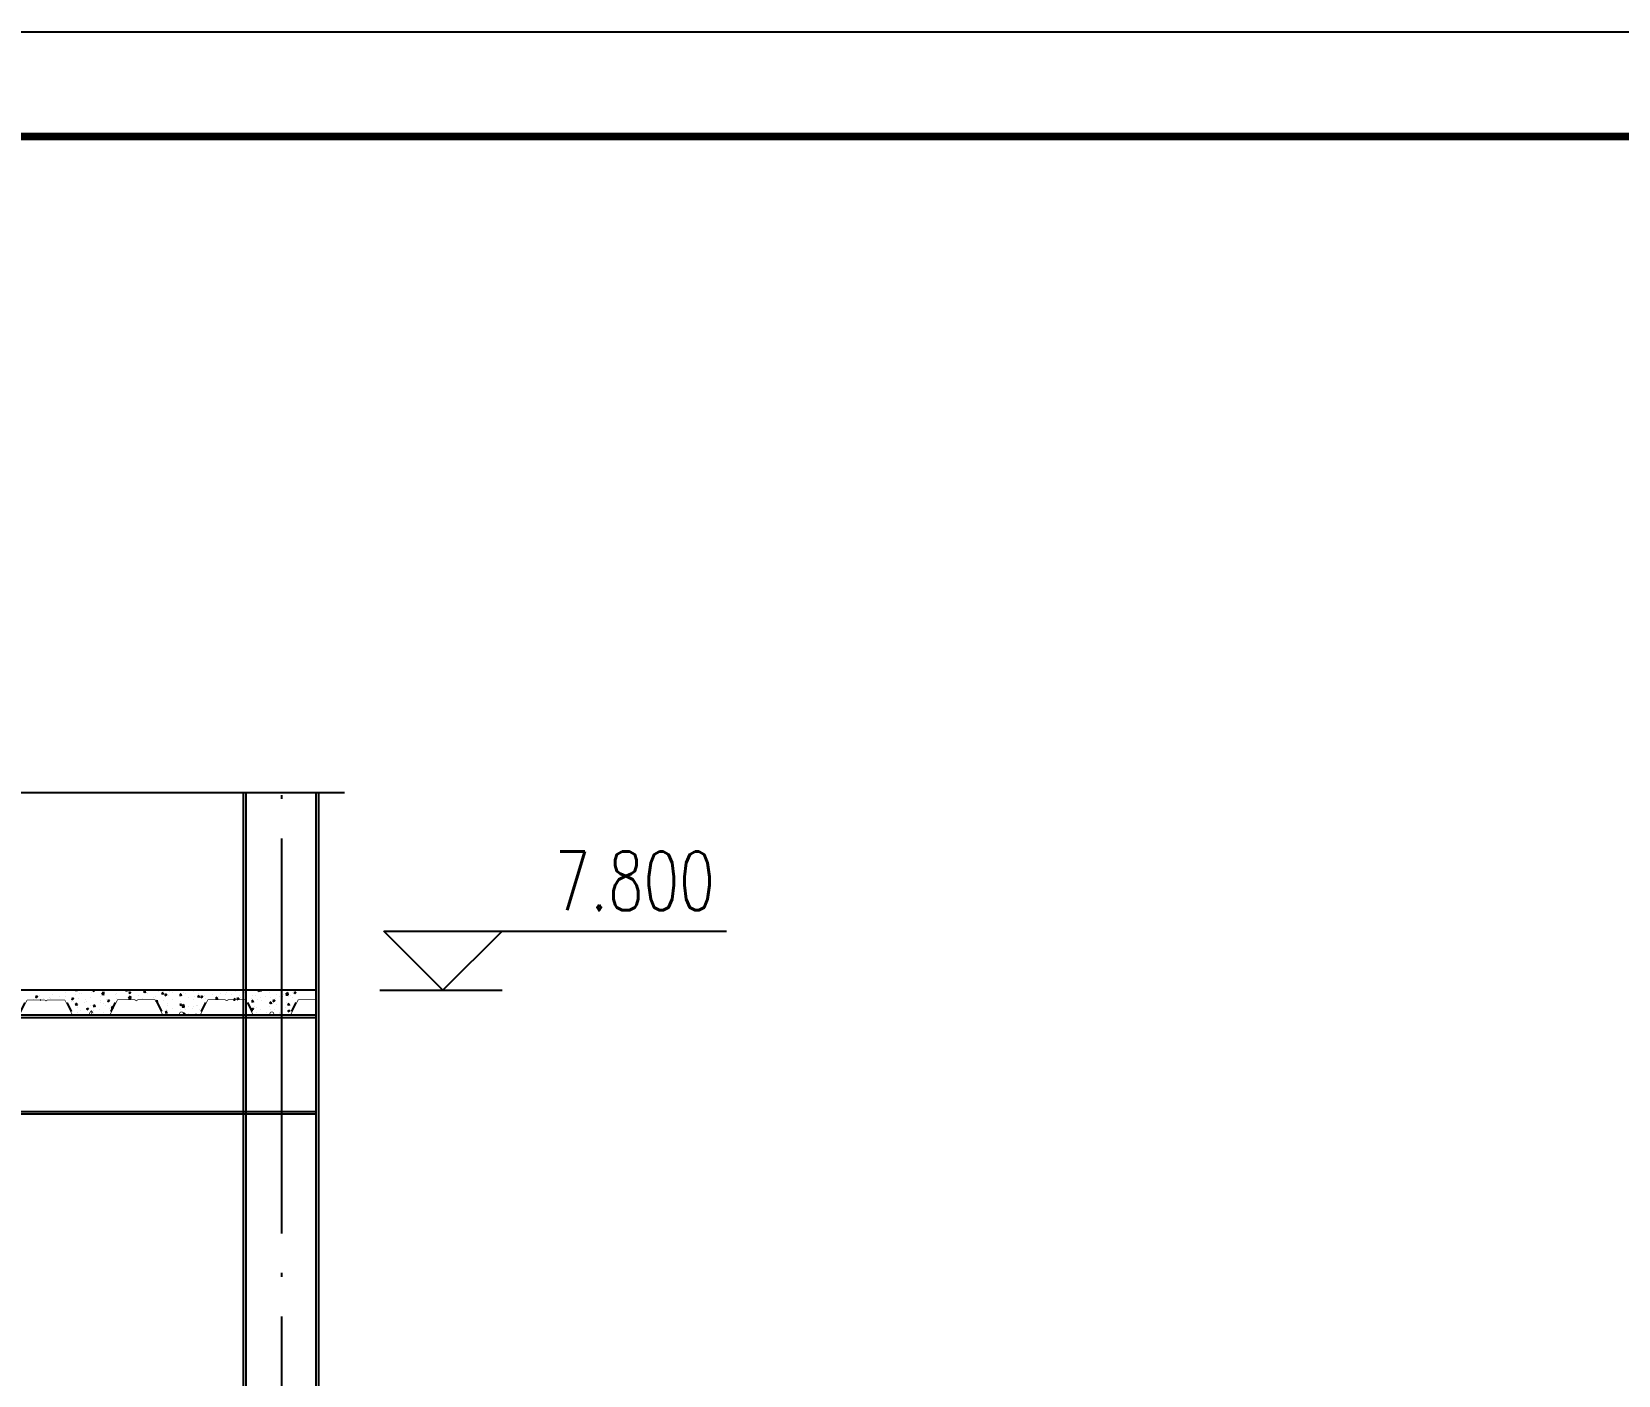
# Model space of a CAD drawing. Extents: x -89996 to 1006241, y -2176 to 440573.
# Drawn here: x 757552 to 765586, y 165791 to 172594 of the extents above; entities that cross this region are included whole.
import ezdxf

# ---------------------------------------------------------------- set-up
doc = ezdxf.new("R2010")
doc.units = 0
doc.header["$LTSCALE"] = 1000
doc.header["$MEASUREMENT"] = 0
doc.linetypes.add('DOTE', pattern=[2.42, 2, -0.2, 0.02, -0.2])
for name, color, linetype in [('AXIS', 3, 'Continuous'), ('BORDER', 7, 'Continuous'), ('DOTE', 1, 'DOTE'), ('GZ', 50, 'Continuous'), ('LT', 27, 'Continuous'), ('PUB_HATCH', 8, 'Continuous'), ('PUB_TEXT', 7, 'Continuous'), ('PUB_TITLE', 4, 'Continuous'), ('S', 2, 'Continuous')]:
    doc.layers.add(name, color=color, linetype=linetype)
doc.styles.add('_TCH_DIM', font='SIMPLEX', dxfattribs={"bigfont": 'GBCBIG'})

# ---------------------------------------------------------------- blocks, each defined once
blk = doc.blocks.new('A$C0E672D9D')
at = {"layer": 'S', "const_width": 37.5}
blk.add_lwpolyline([(13831, 244), (13831, 64, -0.414214), (13786, 19), (12914, 19, -0.284079), (12873, 44), (12516, 759, 0.284079), (12475, 784), (11646, 784, 0.149964), (11621, 776), (11551, 728), (11481, 776, 0.149964), (11455, 784), (10626, 784, 0.284079), (10586, 759), (10228, 44, -0.284079), (10188, 19), (9416, 19, -0.323165), (9373, 50), (9354, 107, 0.323165), (9269, 169), (9258, 169, 0.323165), (9173, 107), (9154, 50, -0.323165), (9111, 19), (8339, 19, -0.284079), (8298, 44), (7941, 759, 0.284079), (7900, 784), (7071, 784, 0.149964), (7046, 776), (6976, 728), (6906, 776, 0.149964), (6880, 784), (6051, 784, 0.284079), (6011, 759), (5653, 44, -0.284079), (5613, 19), (4841, 19, -0.323165), (4798, 50), (4779, 107, 0.323165), (4694, 169), (4683, 169, 0.323165), (4598, 107), (4579, 50, -0.323165), (4536, 19), (3764, 19, -0.284079), (3723, 44), (3366, 759, 0.284079), (3325, 784), (2496, 784, 0.149964), (2471, 776), (2401, 728), (2331, 776, 0.149964), (2305, 784), (1476, 784, 0.284079), (1436, 759), (1078, 44, -0.284079), (1038, 19), (265, 19, -0.284079), (224, 44), (146, 200, 0.620038), (66, 200), (17, 101)], format="xyb", dxfattribs=at)
at = {"layer": 'S', "const_width": 67.5}
for points in [[(1323, 652), (1094, 195)], [(3479, 652), (3707, 195)], [(5898, 652), (5669, 195)], [(8054, 652), (8282, 195)], [(10473, 652), (10244, 195)], [(12629, 652), (12857, 195)]]:
    blk.add_lwpolyline(points, dxfattribs=at)

msp = doc.modelspace()

# ---------------------------------------------------------------- linework, layer by layer
at = {"color": 9, "linetype": 'Continuous'}
for p, q in [((757772.91, 167740.58, 2.93), (757783.18, 167738.98, 2.93)), ((757861.28, 167738.66, 2.93), (757866.24, 167740.56, 2.93)), ((757867.56, 167734.22, 2.93), (757869.69, 167740.56, 2.93)), ((757933.04, 167739.93, 2.93), (757933.04, 167739.93, 2.93)), ((757991.77, 167740.35, 2.93), (757991.77, 167740.35, 2.93)), ((758027.93, 167739.73, 2.93), (758035.52, 167739.07, 2.93)), ((758029.71, 167739.93, 2.93), (758030.21, 167740.54, 2.93)), ((758037.36, 167733.3, 2.93), (758036.02, 167740.53, 2.93)), ((758393.15, 167739.57, 2.93), (758393.15, 167739.57, 2.93)), ((758698.05, 167738.93, 2.93), (758701.94, 167740.43, 2.93)), ((758704.33, 167734.49, 2.93), (758706.32, 167740.43, 2.93)), ((758714.54, 167738.2, 2.93), (758714.28, 167740.43, 2.93)), ((758832.3, 167740.07, 2.93), (758832.3, 167740.07, 2.93)), ((757560.26, 167692.64, 2.93), (757560.26, 167692.64, 2.93)), ((757566.04, 167737.31, 2.93), (757566.04, 167737.31, 2.93)), ((757571.74, 167707.32, 2.93), (757578.06, 167703.06, 2.93)), ((757572.06, 167707.87, 2.93), (757580.95, 167711.28, 2.93)), ((757578.33, 167703.43, 2.93), (757580.91, 167711.1, 2.93)), ((757593.74, 167712.2, 2.93), (757593.74, 167712.2, 2.93)), ((757597.41, 167690.85, 2.93), (757597.99, 167691.55, 2.93)), ((757612.84, 167697.78, 2.93), (757612.84, 167697.78, 2.93)), ((757628.06, 167689.78, 2.93), (757628.06, 167689.78, 2.93)), ((757644.63, 167701.96, 2.93), (757644.63, 167701.96, 2.93)), ((757647.64, 167697.48, 2.93), (757647.64, 167697.48, 2.93)), ((757657.89, 167720.33, 2.93), (757657.89, 167720.33, 2.93)), ((757692.73, 167708.29, 2.93), (757692.73, 167708.29, 2.93)), ((757721.7, 167710.19, 2.93), (757721.7, 167710.19, 2.93)), ((757722.31, 167687.57, 2.93), (757722.31, 167687.57, 2.93)), ((757723.85, 167729.85, 2.93), (757723.85, 167729.85, 2.93)), ((757739.53, 167668.76, 2.93), (757739.53, 167668.76, 2.93)), ((757752.14, 167682.31, 2.93), (757752.14, 167682.31, 2.93)), ((757754.26, 167697.14, 2.93), (757760.57, 167692.88, 2.93)), ((757754.57, 167697.7, 2.93), (757763.46, 167701.11, 2.93)), ((757760.85, 167693.25, 2.93), (757763.42, 167700.93, 2.93)), ((757763.65, 167684.05, 2.93), (757763.65, 167684.05, 2.93)), ((757771.32, 167672.95, 2.93), (757771.32, 167672.95, 2.93)), ((757772.27, 167668.11, 2.93), (757779.86, 167667.45, 2.93)), ((757772.94, 167718.85, 2.93), (757772.94, 167718.85, 2.93)), ((757774.05, 167668.31, 2.93), (757780.17, 167675.61, 2.93)), ((757781.7, 167661.68, 2.93), (757780.24, 167669.64, 2.93)), ((757787.52, 167696.51, 2.93), (757787.52, 167696.51, 2.93)), ((757789.06, 167738.79, 2.93), (757789.06, 167738.79, 2.93)), ((757790.43, 167666.99, 2.93), (757790.43, 167666.99, 2.93)), ((757795.77, 167722.91, 2.93), (757795.77, 167722.91, 2.93)), ((757804.73, 167723.04, 2.93), (757804.73, 167723.04, 2.93)), ((757819.42, 167679.28, 2.93), (757819.42, 167679.28, 2.93)), ((757826.2, 167695.02, 2.93), (757826.2, 167695.02, 2.93)), ((757831.45, 167681.19, 2.93), (757831.45, 167681.19, 2.93)), ((757850.12, 167662.37, 2.93), (757850.12, 167662.37, 2.93)), ((757851.66, 167704.64, 2.93), (757851.66, 167704.64, 2.93)), ((757852.83, 167729.37, 2.93), (757852.83, 167729.37, 2.93)), ((757858.22, 167664.13, 2.93), (757858.22, 167664.13, 2.93)), ((757860.96, 167738.11, 2.93), (757867.28, 167733.85, 2.93)), ((757863.36, 167660.14, 2.93), (757870.96, 167659.48, 2.93)), ((757865.14, 167660.34, 2.93), (757871.27, 167667.64, 2.93)), ((757869.83, 167735.62, 2.93), (757869.83, 167735.62, 2.93)), ((757872.8, 167653.71, 2.93), (757871.33, 167661.67, 2.93)), ((757899.24, 167678.32, 2.93), (757899.24, 167678.32, 2.93)), ((757899.63, 167689.84, 2.93), (757899.63, 167689.84, 2.93)), ((757900.26, 167707.73, 2.93), (757900.26, 167707.73, 2.93)), ((757906.6, 167722.14, 2.93), (757916.5, 167732.45, 2.93)), ((757907.43, 167719.71, 2.93), (757918.72, 167717.96, 2.93)), ((757916.08, 167671.89, 2.93), (757916.08, 167671.89, 2.93)), ((757918.14, 167719.59, 2.93), (757916.73, 167731.65, 2.93)), ((757917.63, 167714.17, 2.93), (757917.63, 167714.17, 2.93)), ((757926.02, 167661.26, 2.93), (757926.02, 167661.26, 2.93)), ((757931.42, 167694.03, 2.93), (757931.42, 167694.03, 2.93)), ((757936.77, 167686.97, 2.93), (757943.09, 167682.71, 2.93)), ((757937.09, 167687.52, 2.93), (757945.98, 167690.94, 2.93)), ((757943.36, 167683.08, 2.93), (757945.94, 167690.76, 2.93)), ((757948.77, 167663.29, 2.93), (757948.77, 167663.29, 2.93)), ((757956.24, 167652.37, 2.93), (757962.36, 167659.67, 2.93)), ((757967.04, 167675.46, 2.93), (757967.04, 167675.46, 2.93)), ((757974.33, 167720.45, 2.93), (757974.33, 167720.45, 2.93)), ((757979.52, 167700.36, 2.93), (757979.52, 167700.36, 2.93)), ((757981.29, 167680.83, 2.93), (757981.29, 167680.83, 2.93)), ((757982.83, 167723.11, 2.93), (757982.83, 167723.11, 2.93)), ((758042.14, 167701.12, 2.93), (758052.04, 167711.43, 2.93)), ((758042.97, 167698.69, 2.93), (758054.26, 167696.94, 2.93)), ((758043.48, 167727.94, 2.93), (758049.8, 167723.67, 2.93)), ((758043.79, 167728.49, 2.93), (758052.69, 167731.9, 2.93)), ((758046.98, 167731.24, 2.93), (758046.98, 167731.24, 2.93)), ((758048.39, 167733.16, 2.93), (758048.39, 167733.16, 2.93)), ((758050.07, 167724.04, 2.93), (758052.65, 167731.72, 2.93)), ((758053.68, 167698.57, 2.93), (758052.27, 167710.63, 2.93)), ((758059.56, 167737.49, 2.93), (758059.56, 167737.49, 2.93)), ((758059.73, 167710.92, 2.93), (758059.73, 167710.92, 2.93)), ((758091.52, 167715.1, 2.93), (758091.52, 167715.1, 2.93)), ((758111.4, 167698.48, 2.93), (758111.4, 167698.48, 2.93)), ((758119.02, 167731.76, 2.93), (758126.61, 167731.1, 2.93)), ((758120.8, 167731.96, 2.93), (758126.92, 167739.26, 2.93)), ((758128.45, 167725.33, 2.93), (758126.98, 167733.29, 2.93)), ((758127.36, 167734.62, 2.93), (758127.36, 167734.62, 2.93)), ((758139.62, 167721.44, 2.93), (758139.62, 167721.44, 2.93)), ((758170.96, 167701.43, 2.93), (758170.96, 167701.43, 2.93)), ((758176.61, 167707.43, 2.93), (758176.61, 167707.43, 2.93)), ((758181.35, 167683.92, 2.93), (758187.58, 167690.41, 2.93)), ((758184.98, 167676.67, 2.93), (758189.8, 167675.92, 2.93)), ((758186.42, 167681.9, 2.93), (758186.42, 167681.9, 2.93)), ((758189.22, 167677.55, 2.93), (758187.81, 167689.61, 2.93)), ((758195.15, 167731.76, 2.93), (758195.15, 167731.76, 2.93)), ((758210.11, 167723.79, 2.93), (758217.7, 167723.13, 2.93)), ((758211.89, 167723.99, 2.93), (758218.01, 167731.29, 2.93)), ((758219.54, 167717.36, 2.93), (758218.07, 167725.32, 2.93)), ((758218.21, 167686.09, 2.93), (758218.21, 167686.09, 2.93)), ((758219.83, 167731.99, 2.93), (758219.83, 167731.99, 2.93)), ((758225.99, 167717.76, 2.93), (758232.31, 167713.5, 2.93)), ((758226.31, 167718.31, 2.93), (758235.2, 167721.73, 2.93)), ((758232.59, 167713.87, 2.93), (758235.16, 167721.55, 2.93)), ((758238.22, 167664, 2.93), (758238.22, 167664, 2.93)), ((758239.21, 167673.28, 2.93), (758239.21, 167673.28, 2.93)), ((758240.75, 167715.56, 2.93), (758240.75, 167715.56, 2.93)), ((758245.03, 167714.14, 2.93), (758245.03, 167714.14, 2.93)), ((758251.62, 167736.18, 2.93), (758251.62, 167736.18, 2.93)), ((758262.95, 167728.9, 2.93), (758262.95, 167728.9, 2.93)), ((758266.31, 167692.42, 2.93), (758266.31, 167692.42, 2.93)), ((758301.2, 167715.82, 2.93), (758308.79, 167715.16, 2.93)), ((758301.8, 167666.63, 2.93), (758308.12, 167662.37, 2.93)), ((758302.12, 167667.18, 2.93), (758311.01, 167670.6, 2.93)), ((758302.98, 167716.02, 2.93), (758309.11, 167723.32, 2.93)), ((758305.17, 167682.8, 2.93), (758305.17, 167682.8, 2.93)), ((758306.01, 167661.13, 2.93), (758306.01, 167661.13, 2.93)), ((758306.72, 167725.08, 2.93), (758306.72, 167725.08, 2.93)), ((758308.39, 167662.74, 2.93), (758310.97, 167670.42, 2.93)), ((758310.63, 167709.39, 2.93), (758309.17, 167717.35, 2.93)), ((758313.22, 167659.08, 2.93), (758323.12, 167669.39, 2.93)), ((758319.09, 167726.86, 2.93), (758319.09, 167726.86, 2.93)), ((758324.75, 167656.52, 2.93), (758323.35, 167668.59, 2.93)), ((758330.74, 167726.03, 2.93), (758330.74, 167726.03, 2.93)), ((758346.52, 167702.98, 2.93), (758346.52, 167702.98, 2.93)), ((758370.38, 167691.74, 2.93), (758370.38, 167691.74, 2.93)), ((758371.92, 167734.02, 2.93), (758371.92, 167734.02, 2.93)), ((758378.31, 167707.17, 2.93), (758378.31, 167707.17, 2.93)), ((758387.91, 167663.79, 2.93), (758387.91, 167663.79, 2.93)), ((758392.3, 167707.85, 2.93), (758399.89, 167707.19, 2.93)), ((758393, 167663.41, 2.93), (758393, 167663.41, 2.93)), ((758394.08, 167708.05, 2.93), (758400.2, 167715.35, 2.93)), ((758398.54, 167723.17, 2.93), (758398.54, 167723.17, 2.93)), ((758401.73, 167701.42, 2.93), (758400.26, 167709.38, 2.93)), ((758408.51, 167707.59, 2.93), (758414.83, 167703.33, 2.93)), ((758408.83, 167708.14, 2.93), (758417.72, 167711.56, 2.93)), ((758415.1, 167703.7, 2.93), (758417.68, 167711.38, 2.93)), ((758426.41, 167713.5, 2.93), (758426.41, 167713.5, 2.93)), ((758434.53, 167699.87, 2.93), (758434.53, 167699.87, 2.93)), ((758466.33, 167720.3, 2.93), (758466.33, 167720.3, 2.93)), ((758483.39, 167699.88, 2.93), (758490.98, 167699.22, 2.93)), ((758485.17, 167700.08, 2.93), (758491.29, 167707.38, 2.93)), ((758492.82, 167693.45, 2.93), (758491.35, 167701.41, 2.93)), ((758500.49, 167709.4, 2.93), (758500.49, 167709.4, 2.93)), ((758506.62, 167724.06, 2.93), (758506.62, 167724.06, 2.93)), ((758534.13, 167717.44, 2.93), (758534.13, 167717.44, 2.93)), ((758536.04, 167689.22, 2.93), (758536.04, 167689.22, 2.93)), ((758538.41, 167728.25, 2.93), (758538.41, 167728.25, 2.93)), ((758565.7, 167718.34, 2.93), (758565.7, 167718.34, 2.93)), ((758574.48, 167691.91, 2.93), (758582.07, 167691.25, 2.93)), ((758576.26, 167692.11, 2.93), (758582.38, 167699.41, 2.93)), ((758582.92, 167690.85, 2.93), (758582.44, 167693.44, 2.93)), ((758586.51, 167734.58, 2.93), (758586.51, 167734.58, 2.93)), ((758591.03, 167697.42, 2.93), (758597.34, 167693.16, 2.93)), ((758591.34, 167697.97, 2.93), (758600.23, 167701.39, 2.93)), ((758597.62, 167693.53, 2.93), (758600.19, 167701.21, 2.93)), ((758601.93, 167714.57, 2.93), (758601.93, 167714.57, 2.93)), ((758610.11, 167701.93, 2.93), (758610.11, 167701.93, 2.93)), ((758629.84, 167726.47, 2.93), (758629.84, 167726.47, 2.93)), ((758633.3, 167695.05, 2.93), (758633.3, 167695.05, 2.93)), ((758665.1, 167699.23, 2.93), (758665.1, 167699.23, 2.93)), ((758665.57, 167683.95, 2.93), (758673.16, 167683.28, 2.93)), ((758667.35, 167684.15, 2.93), (758673.48, 167691.44, 2.93)), ((758669.72, 167711.71, 2.93), (758669.72, 167711.71, 2.93)), ((758675, 167677.51, 2.93), (758673.53, 167685.47, 2.93)), ((758684.17, 167714.65, 2.93), (758684.17, 167714.65, 2.93)), ((758694.26, 167693.71, 2.93), (758694.26, 167693.71, 2.93)), ((758695.81, 167735.99, 2.93), (758695.81, 167735.99, 2.93)), ((758697.73, 167738.38, 2.93), (758704.05, 167734.12, 2.93)), ((758703.83, 167738.32, 2.93), (758715.12, 167736.57, 2.93)), ((758713.2, 167705.56, 2.93), (758713.2, 167705.56, 2.93)), ((758714.6, 167686.76, 2.93), (758714.6, 167686.76, 2.93)), ((758737.52, 167708.84, 2.93), (758737.52, 167708.84, 2.93)), ((758756.66, 167675.98, 2.93), (758764.25, 167675.31, 2.93)), ((758757.92, 167660.38, 2.93), (758757.92, 167660.38, 2.93)), ((758758.23, 167727.36, 2.93), (758758.23, 167727.36, 2.93)), ((758758.45, 167676.18, 2.93), (758764.57, 167683.47, 2.93)), ((758759.47, 167702.65, 2.93), (758759.47, 167702.65, 2.93)), ((758759.99, 167666.03, 2.93), (758759.99, 167666.03, 2.93)), ((758766.09, 167669.54, 2.93), (758764.63, 167677.5, 2.93)), ((758773.54, 167687.25, 2.93), (758779.86, 167682.99, 2.93)), ((758773.86, 167687.8, 2.93), (758782.75, 167691.21, 2.93)), ((758780.13, 167683.36, 2.93), (758782.71, 167691.03, 2.93)), ((758788.67, 167699.47, 2.93), (758788.67, 167699.47, 2.93)), ((758791.79, 167670.22, 2.93), (758791.79, 167670.22, 2.93)), ((758793.4, 167716.12, 2.93), (758793.4, 167716.12, 2.93)), ((758805.31, 167705.98, 2.93), (758805.31, 167705.98, 2.93)), ((758822.07, 167668.51, 2.93), (758822.07, 167668.51, 2.93)), ((758823.62, 167710.78, 2.93), (758823.62, 167710.78, 2.93)), ((758825.2, 167720.31, 2.93), (758825.2, 167720.31, 2.93)), ((758838.54, 167719.73, 2.93), (758848.44, 167730.03, 2.93)), ((758839.37, 167717.3, 2.93), (758850.66, 167715.55, 2.93)), ((758839.89, 167676.55, 2.93), (758839.89, 167676.55, 2.93)), ((758847.76, 167668.01, 2.93), (758855.35, 167667.34, 2.93)), ((758850.08, 167717.17, 2.93), (758848.67, 167729.24, 2.93)), ((758849.54, 167668.21, 2.93), (758855.66, 167675.5, 2.93)), ((758857.19, 167661.57, 2.93), (758855.72, 167669.53, 2.93)), ((758862.73, 167712.19, 2.93), (758862.73, 167712.19, 2.93)), ((758873.11, 167703.12, 2.93), (758873.11, 167703.12, 2.93)), ((758873.3, 167726.64, 2.93), (758873.3, 167726.64, 2.93)), ((758880.25, 167728.21, 2.93), (758886.57, 167723.95, 2.93)), ((758880.57, 167728.76, 2.93), (758889.46, 167732.18, 2.93)), ((758886.84, 167724.32, 2.93), (758889.42, 167732, 2.93)), ((758888.04, 167678.03, 2.93), (758888.04, 167678.03, 2.93)), ((758889.58, 167720.31, 2.93), (758889.58, 167720.31, 2.93)), ((757785.97, 167654.24, 2.93), (757785.97, 167654.24, 2.93)), ((757786.01, 167629.19, 2.93), (757786.01, 167629.19, 2.93)), ((757800.64, 167637.86, 2.93), (757800.64, 167637.86, 2.93)), ((757806.18, 167616.63, 2.93), (757806.18, 167616.63, 2.93)), ((757830.06, 167646.01, 2.93), (757836.38, 167641.75, 2.93)), ((757830.38, 167646.56, 2.93), (757839.27, 167649.98, 2.93)), ((757836.66, 167642.12, 2.93), (757839.23, 167649.8, 2.93)), ((757866.22, 167639.75, 2.93), (757866.22, 167639.75, 2.93)), ((757874.7, 167650.58, 2.93), (757874.7, 167650.58, 2.93)), ((757898.01, 167643.94, 2.93), (757898.01, 167643.94, 2.93)), ((757914.54, 167629.61, 2.93), (757914.54, 167629.61, 2.93)), ((757946.11, 167650.27, 2.93), (757946.11, 167650.27, 2.93)), ((757954.46, 167652.17, 2.93), (757962.05, 167651.51, 2.93)), ((757963.89, 167645.74, 2.93), (757962.42, 167653.7, 2.93)), ((758227.73, 167628.26, 2.93), (758235.32, 167627.6, 2.93)), ((758229.51, 167628.46, 2.93), (758235.64, 167635.76, 2.93)), ((758232.9, 167642.33, 2.93), (758232.9, 167642.33, 2.93)), ((758237.16, 167621.83, 2.93), (758235.7, 167629.79, 2.93)), ((758237.67, 167631, 2.93), (758237.67, 167631, 2.93)), ((758239.78, 167638.37, 2.93), (758239.78, 167638.37, 2.93)), ((758265, 167646.94, 2.93), (758265, 167646.94, 2.93)), ((758303.63, 167640.52, 2.93), (758303.63, 167640.52, 2.93)), ((758313.11, 167652.89, 2.93), (758313.11, 167652.89, 2.93)), ((758313.85, 167651.08, 2.93), (758313.85, 167651.08, 2.93)), ((758314.05, 167656.65, 2.93), (758325.34, 167654.9, 2.93)), ((758320.9, 167620.84, 2.93), (758326.73, 167627.79, 2.93)), ((758320.91, 167620.11, 2.93), (758326.42, 167619.63, 2.93)), ((758328.16, 167614.35, 2.93), (758326.79, 167621.82, 2.93)), ((758332.79, 167644.08, 2.93), (758332.79, 167644.08, 2.93)), ((758344.28, 167623.19, 2.93), (758344.28, 167623.19, 2.93)), ((758344.9, 167657.08, 2.93), (758344.9, 167657.08, 2.93)), ((758368.83, 167649.47, 2.93), (758368.83, 167649.47, 2.93)), ((758373.81, 167658.27, 2.93), (758373.81, 167658.27, 2.93)), ((758377.61, 167615.5, 2.93), (758379.31, 167614.35, 2.93)), ((758377.93, 167616.05, 2.93), (758386.82, 167619.46, 2.93)), ((758385.12, 167614.35, 2.93), (758386.78, 167619.28, 2.93)), ((758400.59, 167641.21, 2.93), (758400.59, 167641.21, 2.93)), ((758666.83, 167646.29, 2.93), (758673.15, 167642.03, 2.93)), ((758667.15, 167646.84, 2.93), (758676.04, 167650.25, 2.93)), ((758671.77, 167629.75, 2.93), (758671.77, 167629.75, 2.93)), ((758673.42, 167642.4, 2.93), (758676, 167650.07, 2.93)), ((758679.79, 167655.47, 2.93), (758679.79, 167655.47, 2.93)), ((758689.04, 167629.6, 2.93), (758689.04, 167629.6, 2.93)), ((758692.72, 167651.43, 2.93), (758692.72, 167651.43, 2.93)), ((758712.78, 167643.95, 2.93), (758712.78, 167643.95, 2.93)), ((758726.58, 167615.94, 2.93), (758726.58, 167615.94, 2.93)), ((758739.56, 167626.89, 2.93), (758739.56, 167626.89, 2.93)), ((758756.38, 167618.1, 2.93), (758756.38, 167618.1, 2.93)), ((758758.38, 167620.13, 2.93), (758758.38, 167620.13, 2.93)), ((758763.1, 167642.32, 2.93), (758763.1, 167642.32, 2.93)), ((758780.58, 167641.08, 2.93), (758780.58, 167641.08, 2.93)), ((758806.48, 167626.46, 2.93), (758806.48, 167626.46, 2.93)), ((758807.36, 167624.02, 2.93), (758807.36, 167624.02, 2.93)), ((758820.53, 167626.23, 2.93), (758820.53, 167626.23, 2.93)), ((758837.17, 167655.03, 2.93), (758837.17, 167655.03, 2.93)), ((758848.38, 167638.22, 2.93), (758848.38, 167638.22, 2.93)), ((758849.35, 167636.12, 2.93), (758855.67, 167631.86, 2.93)), ((758849.67, 167636.67, 2.93), (758858.56, 167640.08, 2.93)), ((758855.94, 167632.23, 2.93), (758858.52, 167639.9, 2.93))]:
    msp.add_line(p, q, dxfattribs=at)
at = {"layer": 'AXIS'}
for p, q in [((759634.65, 167740.03), (759334.65, 168040.03)), ((759334.65, 168040.03), (761070.5, 168040.03)), ((759634.65, 167740.03), (759934.65, 168040.03)), ((759314.65, 167740.03), (759934.65, 167740.03))]:
    msp.add_line(p, q, dxfattribs=at)
at = {"layer": 'BORDER', "const_width": 39.77}
msp.add_lwpolyline([(744132.15, 141624.01), (744132.15, 172063.4), (786874.57, 172063.4), (786874.57, 141624.01)], close=True, dxfattribs=at)
at = {"layer": 'DOTE'}
msp.add_line((758818.44, 159248.64), (758818.44, 168740.02), dxfattribs=at)
at = {"layer": 'GZ'}
for p, q in [((758625.32, 159960.03), (758625.32, 168740.02)), ((758637.32, 159960.03), (758637.32, 168740.02)), ((758993.32, 159960.03), (758993.32, 168740.02)), ((759005.32, 159960.03), (759005.32, 168740.02))]:
    msp.add_line(p, q, dxfattribs=at)
at = {"layer": 'LT'}
msp.add_lwpolyline([(759136, 168740.02), (754753.73, 168740.02), (754616.12, 168492.77), (754560.58, 169056.02), (754411.65, 168740.03), (749055.39, 168740.03)], dxfattribs=at)
at = {"layer": 'PUB_HATCH'}
msp.add_line((758993.32, 167740.03, -0.2), (749620.44, 167740.03), dxfattribs=at)
at = {"layer": 'PUB_TITLE'}
for p, q in [((749620.44, 167614.95, 2.24), (758993.32, 167614.95, 2.24)), ((749620.44, 167602.95, 2.24), (758993.32, 167602.95, 2.24)), ((749620.44, 167126.95, 2.24), (758993.32, 167126.95, 2.24)), ((749620.44, 167114.95, 2.24), (758993.32, 167114.95, 2.24))]:
    msp.add_line(p, q, dxfattribs=at)
msp.add_lwpolyline([(742806.39, 141093.71), (742806.39, 172593.71), (787404.87, 172593.71), (787404.87, 141093.71)], close=True, dxfattribs=at)
at = {"layer": 'S', "const_width": 3.75, "elevation": 1.38}
msp.add_lwpolyline([(757853.91, 167638.12), (757853.91, 167620.12, 0.4142136), (757858.41, 167615.62), (757945.63, 167615.62, 0.284079), (757949.65, 167618.11), (757985.41, 167689.64, -0.284079), (757989.44, 167692.12), (758072.37, 167692.12, -0.1499643), (758074.89, 167691.35), (758081.91, 167686.6), (758088.93, 167691.35, -0.1499643), (758091.45, 167692.12), (758174.38, 167692.12, -0.284079), (758178.4, 167689.64), (758214.16, 167618.11, 0.284079), (758218.19, 167615.62), (758295.41, 167615.62, 0.3231651), (758299.68, 167618.71), (758301.59, 167624.46, -0.3231651), (758310.13, 167630.62), (758311.18, 167630.62, -0.3231651), (758319.73, 167624.46), (758321.64, 167618.71, 0.3231651), (758325.91, 167615.62), (758403.13, 167615.62, 0.284079), (758407.15, 167618.11), (758442.91, 167689.64, -0.284079), (758446.94, 167692.12), (758529.87, 167692.12, -0.1499643), (758532.39, 167691.35), (758539.41, 167686.6), (758546.43, 167691.35, -0.1499643), (758548.95, 167692.12), (758631.88, 167692.12, -0.284079), (758635.9, 167689.64), (758671.66, 167618.11, 0.284079), (758675.69, 167615.62), (758752.91, 167615.62, 0.3231651), (758757.18, 167618.71), (758759.09, 167624.46, -0.3231651), (758767.63, 167630.62), (758768.68, 167630.62, -0.3231651), (758777.23, 167624.46), (758779.14, 167618.71, 0.3231651), (758783.41, 167615.62), (758860.63, 167615.62, 0.284079), (758864.65, 167618.11), (758900.41, 167689.64, -0.284079), (758904.44, 167692.12), (758987.37, 167692.12, -0.1499643), (758989.89, 167691.35), (758993.32, 167689.03)], format="xyb", dxfattribs=at)
at = {"layer": 'S', "const_width": 6.75, "elevation": 1.38}
for points in [[(757974.09, 167678.99), (757951.24, 167633.28)], [(758189.72, 167678.99), (758212.58, 167633.28)], [(758431.59, 167678.99), (758408.74, 167633.28)], [(758647.22, 167678.99), (758670.08, 167633.28)], [(758889.09, 167678.99), (758866.24, 167633.28)]]:
    msp.add_lwpolyline(points, dxfattribs=at)

# ---------------------------------------------------------------- block references
at = {"xscale": -0.1, "yscale": 0.1, "zscale": 0.1}
msp.add_blockref('A$C0E672D9D', (757864.53, 167612.96, 3.45), dxfattribs=at)

# ---------------------------------------------------------------- texts
at = {"layer": 'PUB_TEXT', "style": '_TCH_DIM', "width": 0.705882}
msp.add_text('7.800', height=297.5, dxfattribs=at).set_placement((760200.5, 168145.03))

doc.saveas('drawing.dxf')
